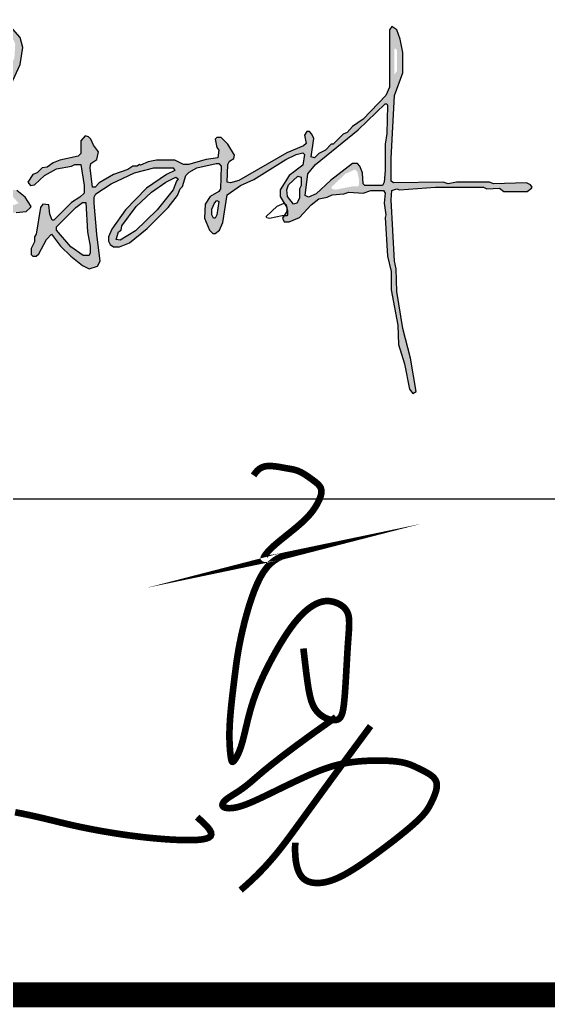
# Model space of a CAD drawing. Extents: x 185245 to 2166646, y -19957 to 815000.
# Drawn here: x 2048830 to 2050424, y 573139 to 576114 of the extents above; entities that cross this region are included whole.
import ezdxf

# ---------------------------------------------------------------- set-up
doc = ezdxf.new("R2010")
doc.units = 0
doc.header["$LTSCALE"] = 1000
doc.header["$MEASUREMENT"] = 0
doc.layers.add('0-签名', color=2, linetype='Continuous')
doc.layers.add('图框', color=4, linetype='Continuous')

msp = doc.modelspace()

# ---------------------------------------------------------------- hatches: boundary and pattern name
at = {"linetype": 'Continuous'}
h = msp.add_hatch(color=4, dxfattribs=at)
h.dxf.hatch_style = 1
h.paths.add_polyline_path([(2048565.852380671, 575797.064357104), (2048568.38738067, 575799.5993571039), (2048563.317380671, 575827.4843571044), (2048548.10738067, 575842.6943571039), (2048522.75738067, 575855.3693571042), (2048459.38238067, 575865.5093571038), (2048444.17238067, 575873.1143571036), (2048441.63738067, 575870.5793571044), (2048411.217380671, 575878.1843571041), (2048388.402380669, 575875.6493571035), (2048378.26238067, 575865.5093571038), (2048378.26238067, 575850.2993571043), (2048401.077380671, 575855.3693571042), (2048406.14738067, 575850.2993571043), (2048426.42738067, 575845.2293571045), (2048469.52238067, 575845.2293571045), (2048482.197380671, 575837.6243571041), (2048494.87238067, 575837.6243571041), (2048510.082380671, 575830.0193571043), (2048525.292380671, 575830.0193571043), (2048545.572380671, 575814.8093571041), (2048548.10738067, 575781.8543571045), (2048543.037380671, 575779.3193571039), (2048537.967380671, 575759.0393571039), (2048525.292380671, 575738.7593571038), (2048532.89738067, 575731.1543571041), (2048555.712380671, 575759.0393571039), (2048565.852380671, 575779.3193571039)], flags=17)
h.paths.add_polyline_path([(2048862.447380671, 575548.6343571038), (2048864.98238067, 575551.1693571045), (2048847.23738067, 575579.0543571042), (2048821.88738067, 575599.3343571043), (2048811.74738067, 575601.8693571042), (2048804.14238067, 575594.2643571037), (2048804.14238067, 575586.659357104), (2048826.957380671, 575561.3093571041), (2048814.282380669, 575556.2393571036), (2048796.537380671, 575556.2393571036), (2048758.51238067, 575543.564357104), (2048743.30238067, 575655.1043571045), (2048733.162380671, 575672.8493571039), (2048725.55738067, 575672.8493571039), (2048720.48738067, 575667.7793571041), (2048720.48738067, 575624.6843571041), (2048728.092380671, 575604.4043571041), (2048728.092380671, 575579.0543571042), (2048733.162380671, 575561.3093571041), (2048733.162380671, 575538.4943571042), (2048720.48738067, 575530.8893571037), (2048705.277380669, 575530.8893571037), (2048690.067380671, 575523.284357104), (2048568.38738067, 575492.8643571036), (2048545.572380671, 575482.7243571039), (2048507.54738067, 575475.1193571042), (2048398.542380671, 575439.629357104), (2048408.68238067, 575449.7693571043), (2048408.68238067, 575454.8393571035), (2048479.662380671, 575518.2143571035), (2048593.73738067, 575639.8943571043), (2048674.85738067, 575731.1543571041), (2048763.582380671, 575845.2293571045), (2048794.00238067, 575895.9293571042), (2048832.027380669, 575979.5843571043), (2048839.63238067, 576030.284357104), (2048832.027380669, 576060.7043571044), (2048809.212380671, 576086.0543571042), (2048786.39738067, 576098.7293571045), (2048735.697380671, 576111.4043571041), (2048697.67238067, 576113.939357104), (2048652.042380671, 576101.2643571037), (2048581.062380672, 576060.7043571044), (2048522.75738067, 576012.5393571039), (2048505.01238067, 576002.3993571035), (2048494.87238067, 575992.2593571038), (2048497.407380669, 575984.6543571041), (2048510.082380671, 575987.189357104), (2048555.712380671, 576015.0743571038), (2048583.597380671, 576040.4243571043), (2048654.577380671, 576080.9843571044), (2048690.067380671, 576093.659357104), (2048723.02238067, 576093.659357104), (2048735.697380671, 576088.5893571035), (2048740.76738067, 576091.1243571041), (2048745.837380671, 576086.0543571042), (2048786.39738067, 576073.379357104), (2048796.537380671, 576060.7043571044), (2048811.74738067, 576053.0993571039), (2048816.817380671, 576040.4243571043), (2048814.282380669, 575997.3293571044), (2048791.467380671, 575959.3043571042), (2048791.467380671, 575951.6993571038), (2048761.04738067, 575893.3943571043), (2048763.582380671, 575888.3243571038), (2048740.76738067, 575852.8343571043), (2048738.23238067, 575842.6943571039), (2048723.02238067, 575830.0193571043), (2048720.48738067, 575819.879357104), (2048629.227380671, 575705.8043571042), (2048502.477380671, 575568.9143571039), (2048474.592380671, 575543.564357104), (2048466.98738067, 575530.8893571037), (2048378.26238067, 575449.7693571043), (2048380.79738067, 575482.7243571039), (2048375.727380671, 575515.6793571042), (2048365.587380671, 575533.4243571043), (2048340.23738067, 575553.7043571044), (2048294.60738067, 575553.7043571044), (2048246.442380671, 575543.564357104), (2048203.347380671, 575523.284357104), (2048183.067380671, 575518.2143571035), (2048170.39238067, 575508.0743571038), (2048134.902380669, 575492.8643571036), (2048099.412380671, 575470.0493571043), (2048099.412380671, 575454.8393571035), (2048112.087380671, 575447.2343571044), (2048139.972380671, 575470.0493571043), (2048218.55738067, 575508.0743571038), (2048241.37238067, 575513.1443571043), (2048251.51238067, 575520.7493571041), (2048319.957380671, 575533.4243571043), (2048340.23738067, 575525.8193571039), (2048350.37738067, 575515.6793571042), (2048355.447380671, 575503.004357104), (2048355.447380671, 575459.909357104), (2048345.30738067, 575424.4193571045), (2048325.027380669, 575401.6043571045), (2048330.097380671, 575376.254357104), (2048302.212380671, 575338.2293571045), (2048281.93238067, 575325.5543571042), (2048269.25738067, 575325.5543571042), (2048228.697380671, 575340.7643571037), (2048221.092380671, 575340.7643571037), (2048216.02238067, 575330.6243571041), (2048226.162380671, 575320.4843571044), (2048254.04738067, 575310.344357104), (2048281.93238067, 575307.8093571041), (2048304.74738067, 575317.9493571038), (2048327.562380672, 575338.2293571045), (2048360.51738067, 575388.9293571042), (2048373.192380671, 575401.6043571045), (2048413.75238067, 575421.8843571038), (2048431.49738067, 575424.4193571045), (2048441.63738067, 575432.0243571035), (2048469.52238067, 575437.094357104), (2048553.17738067, 575464.9793571045), (2048624.157380669, 575480.189357104), (2048631.76238067, 575485.2593571038), (2048652.042380671, 575487.7943571045), (2048674.85738067, 575497.9343571041), (2048697.67238067, 575500.469357104), (2048730.62738067, 575510.6093571044), (2048735.697380671, 575508.0743571038), (2048735.697380671, 575290.064357104), (2048730.62738067, 575262.1793571042), (2048705.277380669, 575244.4343571041), (2048705.277380669, 575229.2243571039), (2048710.347380671, 575219.0843571043), (2048730.62738067, 575203.8743571041), (2048745.837380671, 575216.5493571043), (2048755.977380671, 575249.504357104), (2048761.04738067, 575315.4143571039), (2048761.04738067, 575510.6093571044), (2048768.652380669, 575520.7493571041), (2048819.352380671, 575533.4243571043), (2048849.77238067, 575535.9593571043)])
h.paths.add_polyline_path([(2049042.43238067, 575432.0243571035), (2049042.43238067, 575411.7443571042), (2049039.89738067, 575404.1393571037), (2049022.152380669, 575404.1393571037), (2048984.12738067, 575429.4893571036), (2048941.032380669, 575480.189357104), (2048941.032380669, 575490.3293571044), (2048999.337380671, 575548.6343571038), (2049019.61738067, 575563.844357104), (2049029.75738067, 575563.844357104), (2049034.827380671, 575475.1193571042)], flags=16)
h.paths.add_polyline_path([(2049308.60738067, 575634.8243571038), (2049303.537380671, 575627.219357104), (2049293.39738067, 575601.8693571042), (2049245.23238067, 575541.0293571041), (2049179.322380671, 575477.6543571041), (2049133.692380671, 575449.7693571043), (2049121.01738067, 575452.3043571042), (2049128.62238067, 575475.1193571042), (2049136.227380671, 575480.189357104), (2049138.76238067, 575492.8643571036), (2049181.85738067, 575551.1693571045), (2049227.48738067, 575594.2643571037), (2049270.582380671, 575624.6843571041), (2049301.00238067, 575639.8943571043)], flags=16)
h.paths.add_polyline_path([(2049430.287380671, 575566.379357104), (2049425.217380671, 575525.8193571039), (2049420.14738067, 575515.6793571042), (2049415.077380671, 575515.6793571042), (2049410.00738067, 575525.8193571039), (2049410.00738067, 575543.564357104), (2049417.61238067, 575561.3093571041), (2049425.217380671, 575568.9143571039)], flags=16)
h.paths.add_polyline_path([(2049678.717380671, 575639.8943571043), (2049678.717380671, 575614.5443571045), (2049673.64738067, 575604.4043571041), (2049673.64738067, 575576.5193571043), (2049666.042380671, 575561.3093571041), (2049655.902380669, 575558.7743571035), (2049638.157380669, 575581.5893571035), (2049635.62238067, 575601.8693571042), (2049640.692380671, 575617.0793571044), (2049668.577380671, 575642.4293571042)], flags=16)
h.paths.add_polyline_path([(2049853.63238067, 575632.2893571039), (2049853.63238067, 575617.0793571044), (2049851.097380671, 575612.0093571038), (2049833.352380671, 575612.0093571038), (2049782.652380669, 575601.8693571042), (2049772.51238067, 575604.4043571041), (2049769.977380671, 575609.4743571039), (2049813.072380671, 575650.034357104), (2049840.957380671, 575662.7093571043), (2049848.562380672, 575655.1043571045)], flags=16)
h.paths.add_polyline_path([(2049939.822380671, 575855.3693571042), (2049937.287380671, 575771.7143571035), (2049932.217380671, 575738.7593571038), (2049932.217380671, 575660.1743571043), (2049929.68238067, 575624.6843571041), (2049924.61238067, 575614.5443571045), (2049871.37738067, 575614.5443571045), (2049866.30738067, 575619.6143571036), (2049863.77238067, 575652.5693571039), (2049856.167380671, 575672.8493571039), (2049848.562380672, 575680.4543571044), (2049833.352380671, 575680.4543571044), (2049767.442380671, 575629.754357104), (2049724.347380671, 575589.1943571039), (2049701.532380669, 575579.0543571042), (2049691.39238067, 575584.1243571041), (2049698.99738067, 575650.034357104), (2049721.812380672, 575677.9193571045), (2049851.097380671, 575781.8543571045), (2049932.217380671, 575860.439357104), (2049937.287380671, 575860.439357104)], flags=16)
h.paths.add_polyline_path([(2049967.707380671, 576022.6793571042), (2049967.707380671, 575989.7243571039), (2049967.707380671, 575959.3043571042), (2049960.102380671, 575949.1643571039), (2049960.102380671, 576025.2143571035), (2049962.63738067, 576027.7493571041)], flags=16)
h.paths.add_polyline_path([(2050373.30738067, 575606.939357104), (2050375.842380671, 575609.4743571039), (2050370.77238067, 575617.0793571044), (2050358.097380671, 575622.1493571035), (2050259.23238067, 575619.6143571036), (2050246.55738067, 575624.6843571041), (2050147.692380671, 575624.6843571041), (2050122.342380671, 575619.6143571036), (2050107.13238067, 575624.6843571041), (2049957.567380671, 575622.1493571035), (2049949.962380671, 575627.219357104), (2049949.962380671, 575695.6643571039), (2049960.102380671, 575885.7893571039), (2049985.452380671, 575954.2343571044), (2049985.452380671, 576015.0743571038), (2049977.847380671, 576055.6343571038), (2049967.707380671, 576083.5193571043), (2049952.49738067, 576093.659357104), (2049944.89238067, 576083.5193571043), (2049944.89238067, 575911.1393571037), (2049934.75238067, 575885.7893571039), (2049866.30738067, 575814.8093571041), (2049833.352380671, 575791.9943571042), (2049818.14238067, 575774.2493571041), (2049805.467380671, 575769.1793571042), (2049775.04738067, 575738.7593571038), (2049769.977380671, 575738.7593571038), (2049752.23238067, 575721.0143571037), (2049731.952380671, 575710.8743571041), (2049719.277380669, 575698.1993571038), (2049709.13738067, 575700.7343571044), (2049716.74238067, 575756.504357104), (2049711.67238067, 575769.1793571042), (2049704.067380671, 575776.784357104), (2049696.462380671, 575776.784357104), (2049688.85738067, 575766.6443571043), (2049693.92738067, 575741.2943571045), (2049686.322380671, 575733.689357104), (2049635.62238067, 575713.409357104), (2049491.12738067, 575629.754357104), (2049465.777380669, 575622.1493571035), (2049455.63738067, 575624.6843571041), (2049458.17238067, 575677.9193571045), (2049463.24238067, 575688.0593571041), (2049475.917380671, 575695.6643571039), (2049478.452380671, 575705.8043571042), (2049458.17238067, 575738.7593571038), (2049437.89238067, 575759.0393571039), (2049425.217380671, 575759.0393571039), (2049420.14738067, 575753.969357104), (2049425.217380671, 575728.6193571042), (2049430.287380671, 575721.0143571037), (2049427.75238067, 575698.1993571038), (2049392.26238067, 575693.129357104), (2049339.027380669, 575677.9193571045), (2049323.817380671, 575677.9193571045), (2049298.467380671, 575690.594357104), (2049242.697380671, 575690.594357104), (2049217.347380671, 575685.5243571035), (2049194.532380669, 575675.3843571038), (2049191.99738067, 575677.9193571045), (2049184.39238067, 575672.8493571039), (2049171.717380671, 575672.8493571039), (2049156.50738067, 575662.7093571043), (2049113.412380671, 575647.4993571041), (2049070.317380671, 575622.1493571035), (2049057.64238067, 575609.4743571039), (2049050.037380671, 575609.4743571039), (2049042.43238067, 575667.7793571041), (2049044.967380671, 575680.4543571044), (2049062.712380671, 575693.129357104), (2049067.782380669, 575715.9443571039), (2049052.572380671, 575736.2243571039), (2049044.967380671, 575753.969357104), (2049037.36238067, 575761.5743571038), (2049027.222380671, 575764.1093571044), (2049014.54738067, 575748.8993571035), (2049014.54738067, 575710.8743571041), (2049006.942380671, 575703.2693571043), (2048951.17238067, 575690.594357104), (2048930.89238067, 575682.9893571036), (2048913.14738067, 575670.314357104), (2048897.937380672, 575667.7793571041), (2048882.727380671, 575652.5693571039), (2048870.05238067, 575647.4993571041), (2048854.842380671, 575624.6843571041), (2048862.447380671, 575614.5443571045), (2048875.12238067, 575617.0793571044), (2048905.542380671, 575644.9643571035), (2048941.032380669, 575665.2443571042), (2048986.662380671, 575672.8493571039), (2048996.80238067, 575677.9193571045), (2049014.54738067, 575677.9193571045), (2049024.687380672, 575614.5443571045), (2049024.687380672, 575591.7293571045), (2049012.01238067, 575579.0543571042), (2048986.662380671, 575563.844357104), (2048933.42738067, 575510.6093571044), (2048928.35738067, 575510.6093571044), (2048920.75238067, 575528.3543571045), (2048918.217380671, 575556.2393571036), (2048900.472380671, 575558.7743571035), (2048892.86738067, 575548.6343571038), (2048880.192380671, 575467.5143571037), (2048875.12238067, 575459.909357104), (2048875.12238067, 575444.6993571038), (2048864.98238067, 575424.4193571045), (2048864.98238067, 575406.6743571043), (2048870.05238067, 575401.6043571045), (2048880.192380671, 575401.6043571045), (2048887.79738067, 575409.2093571043), (2048910.61238067, 575452.3043571042), (2048925.822380671, 575467.5143571037), (2048953.707380671, 575432.0243571035), (2048984.12738067, 575401.6043571045), (2049019.61738067, 575373.719357104), (2049039.89738067, 575363.5793571044), (2049065.24738067, 575371.1843571041), (2049072.852380671, 575386.3943571043), (2049062.712380671, 575467.5143571037), (2049055.10738067, 575561.3093571041), (2049055.10738067, 575579.0543571042), (2049060.17738067, 575589.1943571039), (2049105.80738067, 575619.6143571036), (2049176.787380671, 575652.5693571039), (2049235.092380671, 575667.7793571041), (2049293.39738067, 575667.7793571041), (2049298.467380671, 575660.1743571043), (2049273.11738067, 575647.4993571041), (2049212.277380669, 575606.939357104), (2049148.902380669, 575541.0293571041), (2049108.342380671, 575482.7243571039), (2049098.202380671, 575459.909357104), (2049098.202380671, 575447.2343571044), (2049103.27238067, 575437.094357104), (2049113.412380671, 575429.4893571036), (2049131.157380669, 575429.4893571036), (2049161.577380671, 575442.1643571039), (2049214.812380672, 575485.2593571038), (2049278.187380672, 575548.6343571038), (2049306.072380671, 575584.1243571041), (2049313.67738067, 575604.4043571041), (2049321.282380669, 575612.0093571038), (2049331.42238067, 575644.9643571035), (2049341.562380672, 575655.1043571045), (2049364.37738067, 575667.7793571041), (2049422.68238067, 575680.4543571044), (2049430.287380671, 575680.4543571044), (2049437.89238067, 575672.8493571039), (2049435.35738067, 575604.4043571041), (2049430.287380671, 575596.7993571043), (2049404.937380672, 575581.5893571035), (2049389.727380671, 575558.7743571035), (2049387.192380671, 575515.6793571042), (2049402.402380669, 575480.189357104), (2049412.542380671, 575470.0493571043), (2049420.14738067, 575470.0493571043), (2049432.822380671, 575480.189357104), (2049442.962380671, 575503.004357104), (2049455.63738067, 575586.659357104), (2049496.197380671, 575614.5443571045), (2049536.75738067, 575632.2893571039), (2049633.087380671, 575693.129357104), (2049663.50738067, 575708.3393571035), (2049683.787380671, 575713.409357104), (2049688.85738067, 575708.3393571035), (2049683.787380671, 575675.3843571038), (2049643.227380671, 575644.9643571035), (2049615.342380671, 575601.8693571042), (2049615.342380671, 575581.5893571035), (2049635.62238067, 575548.6343571038), (2049635.62238067, 575535.9593571043), (2049622.947380671, 575515.6793571042), (2049628.01738067, 575505.5393571039), (2049643.227380671, 575505.5393571039), (2049673.64738067, 575518.2143571035), (2049709.13738067, 575556.2393571036), (2049731.952380671, 575573.9843571044), (2049757.30238067, 575579.0543571042), (2049772.51238067, 575586.659357104), (2049808.00238067, 575589.1943571039), (2049823.212380671, 575594.2643571037), (2049866.30738067, 575591.7293571045), (2049889.12238067, 575599.3343571043), (2049927.14738067, 575599.3343571043), (2049932.217380671, 575591.7293571045), (2049929.68238067, 575561.3093571041), (2049934.75238067, 575525.8193571039), (2049932.217380671, 575518.2143571035), (2049939.822380671, 575401.6043571045), (2049949.962380671, 575355.9743571039), (2049949.962380671, 575300.2043571044), (2049970.24238067, 575193.7343571044), (2049972.777380669, 575135.4293571042), (2049990.52238067, 575077.1243571041), (2050005.73238067, 575001.0743571038), (2050015.87238067, 574988.3993571035), (2050026.01238067, 574993.469357104), (2050008.26738067, 575094.8693571042), (2049985.452380671, 575183.594357104), (2049967.707380671, 575295.1343571038), (2049965.17238067, 575363.5793571044), (2049960.102380671, 575386.3943571043), (2049949.962380671, 575571.4493571038), (2049952.49738067, 575599.3343571043), (2049967.707380671, 575604.4043571041), (2049975.312380672, 575601.8693571042), (2050084.317380671, 575609.4743571039), (2050228.812380672, 575609.4743571039), (2050238.952380671, 575604.4043571041), (2050276.977380671, 575606.939357104), (2050289.652380669, 575596.7993571043), (2050360.63238067, 575596.7993571043)])

# ---------------------------------------------------------------- linework, layer by layer
at = {"color": 4, "linetype": 'Continuous', "elevation": 1.991429599002004e-08}
for points in [[(2050373.30738067, 575606.939357104), (2050375.842380671, 575609.4743571039), (2050370.77238067, 575617.0793571044), (2050358.097380671, 575622.1493571035), (2050259.23238067, 575619.6143571036), (2050246.55738067, 575624.6843571041), (2050147.692380671, 575624.6843571041), (2050122.342380671, 575619.6143571036), (2050107.13238067, 575624.6843571041), (2049957.567380671, 575622.1493571035), (2049949.962380671, 575627.219357104), (2049949.962380671, 575695.6643571039), (2049960.102380671, 575885.7893571039), (2049985.452380671, 575954.2343571044), (2049985.452380671, 576015.0743571038), (2049977.847380671, 576055.6343571038), (2049967.707380671, 576083.5193571043), (2049952.49738067, 576093.659357104), (2049944.89238067, 576083.5193571043), (2049944.89238067, 575911.1393571037), (2049934.75238067, 575885.7893571039), (2049866.30738067, 575814.8093571041), (2049833.352380671, 575791.9943571042), (2049818.14238067, 575774.2493571041), (2049805.467380671, 575769.1793571042), (2049775.04738067, 575738.7593571038), (2049769.977380671, 575738.7593571038), (2049752.23238067, 575721.0143571037), (2049731.952380671, 575710.8743571041), (2049719.277380669, 575698.1993571038), (2049709.13738067, 575700.7343571044), (2049716.74238067, 575756.504357104), (2049711.67238067, 575769.1793571042), (2049704.067380671, 575776.784357104), (2049696.462380671, 575776.784357104), (2049688.85738067, 575766.6443571043), (2049693.92738067, 575741.2943571045), (2049686.322380671, 575733.689357104), (2049635.62238067, 575713.409357104), (2049491.12738067, 575629.754357104), (2049465.777380669, 575622.1493571035), (2049455.63738067, 575624.6843571041), (2049458.17238067, 575677.9193571045), (2049463.24238067, 575688.0593571041), (2049475.917380671, 575695.6643571039), (2049478.452380671, 575705.8043571042), (2049458.17238067, 575738.7593571038), (2049437.89238067, 575759.0393571039), (2049425.217380671, 575759.0393571039), (2049420.14738067, 575753.969357104), (2049425.217380671, 575728.6193571042), (2049430.287380671, 575721.0143571037), (2049427.75238067, 575698.1993571038), (2049392.26238067, 575693.129357104), (2049339.027380669, 575677.9193571045), (2049323.817380671, 575677.9193571045), (2049298.467380671, 575690.594357104), (2049242.697380671, 575690.594357104), (2049217.347380671, 575685.5243571035), (2049194.532380669, 575675.3843571038), (2049191.99738067, 575677.9193571045), (2049184.39238067, 575672.8493571039), (2049171.717380671, 575672.8493571039), (2049156.50738067, 575662.7093571043), (2049113.412380671, 575647.4993571041), (2049070.317380671, 575622.1493571035), (2049057.64238067, 575609.4743571039), (2049050.037380671, 575609.4743571039), (2049042.43238067, 575667.7793571041), (2049044.967380671, 575680.4543571044), (2049062.712380671, 575693.129357104), (2049067.782380669, 575715.9443571039), (2049052.572380671, 575736.2243571039), (2049044.967380671, 575753.969357104), (2049037.36238067, 575761.5743571038), (2049027.222380671, 575764.1093571044), (2049014.54738067, 575748.8993571035), (2049014.54738067, 575710.8743571041), (2049006.942380671, 575703.2693571043), (2048951.17238067, 575690.594357104), (2048930.89238067, 575682.9893571036), (2048913.14738067, 575670.314357104), (2048897.937380672, 575667.7793571041), (2048882.727380671, 575652.5693571039), (2048870.05238067, 575647.4993571041), (2048854.842380671, 575624.6843571041), (2048862.447380671, 575614.5443571045), (2048875.12238067, 575617.0793571044), (2048905.542380671, 575644.9643571035), (2048941.032380669, 575665.2443571042), (2048986.662380671, 575672.8493571039), (2048996.80238067, 575677.9193571045), (2049014.54738067, 575677.9193571045), (2049024.687380672, 575614.5443571045), (2049024.687380672, 575591.7293571045), (2049012.01238067, 575579.0543571042), (2048986.662380671, 575563.844357104), (2048933.42738067, 575510.6093571044), (2048928.35738067, 575510.6093571044), (2048920.75238067, 575528.3543571045), (2048918.217380671, 575556.2393571036), (2048900.472380671, 575558.7743571035), (2048892.86738067, 575548.6343571038), (2048880.192380671, 575467.5143571037), (2048875.12238067, 575459.909357104), (2048875.12238067, 575444.6993571038), (2048864.98238067, 575424.4193571045), (2048864.98238067, 575406.6743571043), (2048870.05238067, 575401.6043571045), (2048880.192380671, 575401.6043571045), (2048887.79738067, 575409.2093571043), (2048910.61238067, 575452.3043571042), (2048925.822380671, 575467.5143571037), (2048953.707380671, 575432.0243571035), (2048984.12738067, 575401.6043571045), (2049019.61738067, 575373.719357104), (2049039.89738067, 575363.5793571044), (2049065.24738067, 575371.1843571041), (2049072.852380671, 575386.3943571043), (2049062.712380671, 575467.5143571037), (2049055.10738067, 575561.3093571041), (2049055.10738067, 575579.0543571042), (2049060.17738067, 575589.1943571039), (2049105.80738067, 575619.6143571036), (2049176.787380671, 575652.5693571039), (2049235.092380671, 575667.7793571041), (2049293.39738067, 575667.7793571041), (2049298.467380671, 575660.1743571043), (2049273.11738067, 575647.4993571041), (2049212.277380669, 575606.939357104), (2049148.902380669, 575541.0293571041), (2049108.342380671, 575482.7243571039), (2049098.202380671, 575459.909357104), (2049098.202380671, 575447.2343571044), (2049103.27238067, 575437.094357104), (2049113.412380671, 575429.4893571036), (2049131.157380669, 575429.4893571036), (2049161.577380671, 575442.1643571039), (2049214.812380672, 575485.2593571038), (2049278.187380672, 575548.6343571038), (2049306.072380671, 575584.1243571041), (2049313.67738067, 575604.4043571041), (2049321.282380669, 575612.0093571038), (2049331.42238067, 575644.9643571035), (2049341.562380672, 575655.1043571045), (2049364.37738067, 575667.7793571041), (2049422.68238067, 575680.4543571044), (2049430.287380671, 575680.4543571044), (2049437.89238067, 575672.8493571039), (2049435.35738067, 575604.4043571041), (2049430.287380671, 575596.7993571043), (2049404.937380672, 575581.5893571035), (2049389.727380671, 575558.7743571035), (2049387.192380671, 575515.6793571042), (2049402.402380669, 575480.189357104), (2049412.542380671, 575470.0493571043), (2049420.14738067, 575470.0493571043), (2049432.822380671, 575480.189357104), (2049442.962380671, 575503.004357104), (2049455.63738067, 575586.659357104), (2049496.197380671, 575614.5443571045), (2049536.75738067, 575632.2893571039), (2049633.087380671, 575693.129357104), (2049663.50738067, 575708.3393571035), (2049683.787380671, 575713.409357104), (2049688.85738067, 575708.3393571035), (2049683.787380671, 575675.3843571038), (2049643.227380671, 575644.9643571035), (2049615.342380671, 575601.8693571042), (2049615.342380671, 575581.5893571035), (2049635.62238067, 575548.6343571038), (2049635.62238067, 575535.9593571043), (2049622.947380671, 575515.6793571042), (2049628.01738067, 575505.5393571039), (2049643.227380671, 575505.5393571039), (2049673.64738067, 575518.2143571035), (2049709.13738067, 575556.2393571036), (2049731.952380671, 575573.9843571044), (2049757.30238067, 575579.0543571042), (2049772.51238067, 575586.659357104), (2049808.00238067, 575589.1943571039), (2049823.212380671, 575594.2643571037), (2049866.30738067, 575591.7293571045), (2049889.12238067, 575599.3343571043), (2049927.14738067, 575599.3343571043), (2049932.217380671, 575591.7293571045), (2049929.68238067, 575561.3093571041), (2049934.75238067, 575525.8193571039), (2049932.217380671, 575518.2143571035), (2049939.822380671, 575401.6043571045), (2049949.962380671, 575355.9743571039), (2049949.962380671, 575300.2043571044), (2049970.24238067, 575193.7343571044), (2049972.777380669, 575135.4293571042), (2049990.52238067, 575077.1243571041), (2050005.73238067, 575001.0743571038), (2050015.87238067, 574988.3993571035), (2050026.01238067, 574993.469357104), (2050008.26738067, 575094.8693571042), (2049985.452380671, 575183.594357104), (2049967.707380671, 575295.1343571038), (2049965.17238067, 575363.5793571044), (2049960.102380671, 575386.3943571043), (2049949.962380671, 575571.4493571038), (2049952.49738067, 575599.3343571043), (2049967.707380671, 575604.4043571041), (2049975.312380672, 575601.8693571042), (2050084.317380671, 575609.4743571039), (2050228.812380672, 575609.4743571039), (2050238.952380671, 575604.4043571041), (2050276.977380671, 575606.939357104), (2050289.652380669, 575596.7993571043), (2050360.63238067, 575596.7993571043), (2050373.30738067, 575606.939357104)], [(2048794.00238067, 575895.9293571042), (2048832.027380669, 575979.5843571043), (2048839.63238067, 576030.284357104), (2048832.027380669, 576060.7043571044), (2048809.212380671, 576086.0543571042)], [(2049939.822380671, 575855.3693571042), (2049937.287380671, 575771.7143571035), (2049932.217380671, 575738.7593571038), (2049932.217380671, 575660.1743571043), (2049929.68238067, 575624.6843571041), (2049924.61238067, 575614.5443571045), (2049871.37738067, 575614.5443571045), (2049866.30738067, 575619.6143571036), (2049863.77238067, 575652.5693571039), (2049856.167380671, 575672.8493571039), (2049848.562380672, 575680.4543571044), (2049833.352380671, 575680.4543571044), (2049767.442380671, 575629.754357104), (2049724.347380671, 575589.1943571039), (2049701.532380669, 575579.0543571042), (2049691.39238067, 575584.1243571041), (2049698.99738067, 575650.034357104), (2049721.812380672, 575677.9193571045), (2049851.097380671, 575781.8543571045), (2049932.217380671, 575860.439357104), (2049937.287380671, 575860.439357104), (2049939.822380671, 575855.3693571042)], [(2049308.60738067, 575634.8243571038), (2049303.537380671, 575627.219357104), (2049293.39738067, 575601.8693571042), (2049245.23238067, 575541.0293571041), (2049179.322380671, 575477.6543571041), (2049133.692380671, 575449.7693571043), (2049121.01738067, 575452.3043571042), (2049128.62238067, 575475.1193571042), (2049136.227380671, 575480.189357104), (2049138.76238067, 575492.8643571036), (2049181.85738067, 575551.1693571045), (2049227.48738067, 575594.2643571037), (2049270.582380671, 575624.6843571041), (2049301.00238067, 575639.8943571043), (2049308.60738067, 575634.8243571038)], [(2049678.717380671, 575639.8943571043), (2049678.717380671, 575614.5443571045), (2049673.64738067, 575604.4043571041), (2049673.64738067, 575576.5193571043), (2049666.042380671, 575561.3093571041), (2049655.902380669, 575558.7743571035), (2049638.157380669, 575581.5893571035), (2049635.62238067, 575601.8693571042), (2049640.692380671, 575617.0793571044), (2049668.577380671, 575642.4293571042), (2049678.717380671, 575639.8943571043)], [(2048862.447380671, 575548.6343571038), (2048864.98238067, 575551.1693571045), (2048847.23738067, 575579.0543571042), (2048821.88738067, 575599.3343571043)], [(2049042.43238067, 575432.0243571035), (2049042.43238067, 575411.7443571042), (2049039.89738067, 575404.1393571037), (2049022.152380669, 575404.1393571037), (2048984.12738067, 575429.4893571036), (2048941.032380669, 575480.189357104), (2048941.032380669, 575490.3293571044), (2048999.337380671, 575548.6343571038), (2049019.61738067, 575563.844357104), (2049029.75738067, 575563.844357104), (2049034.827380671, 575475.1193571042), (2049042.43238067, 575432.0243571035)], [(2049430.287380671, 575566.379357104), (2049425.217380671, 575525.8193571039), (2049420.14738067, 575515.6793571042), (2049415.077380671, 575515.6793571042), (2049410.00738067, 575525.8193571039), (2049410.00738067, 575543.564357104), (2049417.61238067, 575561.3093571041), (2049425.217380671, 575568.9143571039), (2049430.287380671, 575566.379357104)], [(2049637.68361165, 575538.3316595727), (2049637.68361165, 575526.6316595722), (2049635.73361165, 575522.7316595728), (2049622.083611649, 575522.7316595728), (2049583.083611649, 575514.9316595725), (2049575.283611651, 575516.8816595722), (2049573.333611649, 575520.7816595724), (2049606.48361165, 575551.9816595728), (2049627.93361165, 575561.7316595728), (2049633.783611651, 575555.8816595722), (2049637.68361165, 575538.3316595727)], [(2048819.352380671, 575533.4243571043), (2048849.77238067, 575535.9593571043), (2048862.447380671, 575548.6343571038)]]:
    msp.add_lwpolyline(points, dxfattribs=at)
at = {"layer": '0-签名', "color": 4, "const_width": 19.99999800071237}
for points in [[(2049535.620833776, 574741.0962683173), (2049541.423924163, 574749.5079958803), (2049547.341175162, 574756.1093969083), (2049553.356277516, 574761.110975011), (2049559.452921967, 574764.7232337978), (2049565.614799256, 574767.1566768785), (2049571.825600126, 574768.6218078623), (2049578.069015319, 574769.3291303584), (2049584.328735579, 574769.4891479769), (2049590.587092847, 574769.2865605194), (2049596.820983869, 574768.802852557), (2049603.005946595, 574768.0937048544), (2049609.117518972, 574767.2147981755), (2049615.131238944, 574766.2218132839), (2049621.022644463, 574765.170430944), (2049626.767273474, 574764.1163319196), (2049632.340663925, 574763.1151969748), (2049637.728772882, 574762.2021094969), (2049642.959233892, 574761.3297633658), (2049648.070099616, 574760.4302550851), (2049653.09942272, 574759.4356811579), (2049658.085255867, 574758.278138087), (2049663.065651722, 574756.8897223766), (2049668.078662948, 574755.2025305299), (2049673.162342208, 574753.1486590496), (2049678.341605016, 574750.6832916408), (2049683.588818259, 574747.8539608142), (2049688.863211676, 574744.7312862804), (2049694.124015008, 574741.385887752), (2049699.330457989, 574737.8883849401), (2049704.441770358, 574734.309397557), (2049709.417181853, 574730.719545314), (2049714.215922212, 574727.1894479223), (2049718.793596834, 574723.7689013272), (2049723.091313769, 574720.4244064043), (2049727.046556727, 574717.1016402623), (2049730.596809422, 574713.7462800096), (2049733.679555562, 574710.3040027557), (2049736.232278861, 574706.7204856091), (2049738.192463029, 574702.9414056784), (2049739.497591779, 574698.9124400722), (2049740.104175502, 574694.5919411783), (2049740.044831317, 574689.988962499), (2049739.371203023, 574685.125232815), (2049738.13493442, 574680.0224809072), (2049736.387669306, 574674.7024355569), (2049734.181051482, 574669.1868255446), (2049731.566724748, 574663.4973796514), (2049728.596332902, 574657.6558266587), (2049725.296069379, 574651.673820721), (2049721.590326151, 574645.5227174909), (2049717.378044825, 574639.1637979954), (2049712.558167009, 574632.5583432615), (2049707.029634309, 574625.6676343157), (2049700.691388334, 574618.452952185), (2049693.442370689, 574610.8755778956), (2049685.181522984, 574602.8967924748), (2049675.87462423, 574594.5094593251), (2049665.754803065, 574585.8327713518), (2049655.122025534, 574577.017503837), (2049644.276257679, 574568.2144320619), (2049633.517465546, 574559.5743313072), (2049623.145615178, 574551.2479768551), (2049613.460672619, 574543.3861439872), (2049604.762603912, 574536.1396079841), (2049597.280007841, 574529.6239400537), (2049590.956014147, 574523.8138951072), (2049585.662385311, 574518.6490239828), (2049581.270883812, 574514.0688775172), (2049577.653272131, 574510.0130065487), (2049574.68131275, 574506.4209619141), (2049572.226768146, 574503.2322944509), (2049570.161400802, 574500.3865549972), (2049568.407338549, 574497.8383488999), (2049567.088170622, 574495.6024995442), (2049566.377851608, 574493.708884826), (2049566.450336091, 574492.1873826408), (2049567.479578659, 574491.0678708829), (2049569.639533899, 574490.3802274488), (2049573.104156396, 574490.1543302332), (2049578.047400736, 574490.4200571316), (2049584.515473078, 574491.1778610026), (2049592.043585863, 574492.3104945604), (2049600.039203105, 574493.6712854818), (2049607.909788818, 574495.1135614443), (2049615.062807015, 574496.490650125), (2049620.905721711, 574497.6558792016), (2049624.845996918, 574498.4625763508), (2049626.291096651, 574498.7640692501), (2049624.822201775, 574498.3852546704), (2049620.715360573, 574497.0373057593), (2049614.420338173, 574494.4029647572), (2049606.386899712, 574490.1649739057), (2049597.064810322, 574484.0060754456), (2049586.903835133, 574475.6090116174), (2049576.35373928, 574464.656524663), (2049565.864287894, 574450.8313568229), (2049555.816108406, 574433.9689969798), (2049546.313277419, 574414.515920585), (2049537.390733838, 574393.0713497308), (2049529.083416565, 574370.2345065104), (2049521.4262645, 574346.6046130167), (2049514.454216548, 574322.7808913419), (2049508.20221161, 574299.3625635791), (2049502.705188587, 574276.9488518214), (2049497.976531451, 574256.010040024), (2049493.943404445, 574236.5006595976), (2049490.511416884, 574218.2463038136), (2049487.586178077, 574201.0725659453), (2049485.07329734, 574184.8050392658), (2049482.878383985, 574169.2693170471), (2049480.907047322, 574154.2909925621), (2049479.064896667, 574139.6956590839), (2049477.275447295, 574125.3430475333), (2049475.533838343, 574111.2294394291), (2049473.85311491, 574097.3852539371), (2049472.246322098, 574083.8409102244), (2049470.726505008, 574070.6268274573), (2049469.306708738, 574057.7734248028), (2049467.999978391, 574045.3111214276), (2049466.819359067, 574033.2703364977), (2049465.776446234, 574021.669900982), (2049464.877036844, 574010.4822930574), (2049464.125478216, 573999.6684027013), (2049463.526117665, 573989.189119892), (2049463.083302513, 573979.0053346081), (2049462.801380078, 573969.0779368271), (2049462.684697679, 573959.3678165282), (2049462.737602633, 573949.8358636891), (2049462.960094244, 573940.4690415572), (2049463.334779742, 573931.3586064597), (2049463.839918341, 573922.6218879916), (2049464.453769255, 573914.3762157498), (2049465.154591698, 573906.7389193296), (2049465.920644884, 573899.827328327), (2049466.730188026, 573893.7587723379), (2049467.561480339, 573888.6505809587), (2049468.402927225, 573884.5932863163), (2049469.283518846, 573881.570230665), (2049470.24239155, 573879.5379587901), (2049471.318681687, 573878.4530154765), (2049472.551525606, 573878.2719455096), (2049473.980059658, 573878.9512936756), (2049475.643420191, 573880.4476047588), (2049477.580743555, 573882.717423545), (2049479.817395573, 573885.7375740292), (2049482.323659959, 573889.5659970456), (2049485.056049902, 573894.2809126374), (2049487.971078587, 573899.9605408482), (2049491.025259204, 573906.6831017218), (2049494.175104938, 573914.5268153019), (2049497.377128979, 573923.5699016317), (2049500.587844512, 573933.890580755), (2049503.781159418, 573945.5228928322), (2049507.000560331, 573958.3241584931), (2049510.306928582, 573972.1075184832), (2049513.761145497, 573986.6861135487), (2049517.424092404, 574001.8730844362), (2049521.356650631, 574017.4815718918), (2049525.619701507, 574033.3247166611), (2049530.274126358, 574049.215659491), (2049535.370659624, 574065.0066512272), (2049540.919448195, 574080.7063831165), (2049546.92049207, 574096.3626565048), (2049553.373791249, 574112.0232727388), (2049560.27934573, 574127.7360331647), (2049567.637155516, 574143.5487391291), (2049575.447220606, 574159.5091919784), (2049583.709540999, 574175.6651930584), (2049592.410346169, 574192.0239852972), (2049601.48078348, 574208.4305779431), (2049610.838229772, 574224.6894218266), (2049620.400061881, 574240.6049677775), (2049630.083656646, 574255.9816666255), (2049639.806390904, 574270.6239692006), (2049649.485641495, 574284.3363263328), (2049659.038785254, 574296.9231888519), (2049668.394795015, 574308.2317386821), (2049677.529027589, 574318.2800821236), (2049686.428435776, 574327.1290565707), (2049695.079972381, 574334.8394994179), (2049703.470590208, 574341.4722480597), (2049711.587242059, 574347.0881398901), (2049719.416880738, 574351.748012304), (2049726.946459047, 574355.5127026953), (2049734.172352303, 574358.440151507), (2049741.128625854, 574360.576711375), (2049747.858767561, 574361.9658379833), (2049754.406265283, 574362.6509870162), (2049760.814606882, 574362.6756141569), (2049767.12728022, 574362.0831750905), (2049773.387773155, 574360.9171255006), (2049779.63957355, 574359.2209210712), (2049785.897902957, 574357.024256458), (2049792.064917708, 574354.3017821979), (2049798.01450783, 574351.0143878005), (2049803.620563347, 574347.122962774), (2049808.756974285, 574342.5883966271), (2049813.29763067, 574337.3715788694), (2049817.116422528, 574331.4333990085), (2049820.087239883, 574324.7347465539), (2049822.126009244, 574317.2169562379), (2049823.316803056, 574308.7431436887), (2049823.785730244, 574299.1568697576), (2049823.658899733, 574288.3016952968), (2049823.062420453, 574276.0211811577), (2049822.122401326, 574262.1588881917), (2049820.964951282, 574246.5583772509), (2049819.716179247, 574229.0632091871), (2049818.47827708, 574209.6400685078), (2049817.25776838, 574188.7481343437), (2049816.037259681, 574166.969709482), (2049814.799357514, 574144.8870967095), (2049813.526668413, 574123.0825988124), (2049812.20179891, 574102.1385185788), (2049810.807355536, 574082.6371587946), (2049809.325944828, 574065.1608222468), (2049807.722053722, 574050.166515314), (2049805.88769079, 574037.6100587389), (2049803.696745008, 574027.3219768552), (2049801.023105355, 574019.1327939982), (2049797.740660808, 574012.8730345016), (2049793.723300344, 574008.3732226997), (2049788.844912942, 574005.4638829263), (2049782.979387578, 574003.9755395168), (2049776.068742009, 574003.7691353841), (2049768.327509118, 574004.8272877624), (2049760.038350564, 574007.1630324648), (2049751.483928009, 574010.7894053044), (2049742.946903113, 574015.7194420942), (2049734.709937538, 574021.9661786485), (2049727.055692945, 574029.5426507797), (2049720.266830993, 574038.4618943012), (2049714.537589915, 574048.8542749358), (2049709.708514222, 574061.3194780406), (2049705.531724995, 574076.5745188823), (2049701.759343316, 574095.3364127282), (2049698.143490266, 574118.3221748446), (2049694.436286927, 574146.2488204982), (2049690.38985438, 574179.833364956), (2049685.756313708, 574219.7928234845)], [(2049783.721687717, 574012.8752956666), (2049718.099933895, 573966.3558564326), (2049665.358729626, 573927.9430382621), (2049623.767332158, 573896.6699559387), (2049591.594998741, 573871.5697242478), (2049567.110986622, 573851.6754579736), (2049548.584553051, 573836.0202719005), (2049534.284955275, 573823.6372808133), (2049522.481450543, 573813.5595994961), (2049511.731028414, 573804.9543307794), (2049501.741607686, 573797.5245296801), (2049492.508839469, 573791.1072392602), (2049484.02837487, 573785.5395025818), (2049476.295865002, 573780.6583627078), (2049469.30696097, 573776.3008627004), (2049463.057313886, 573772.3040456222), (2049457.542574858, 573768.5049545354), (2049452.767092341, 573764.7750343718), (2049448.770004168, 573761.1233375375), (2049445.599145519, 573757.5933183088), (2049443.302351573, 573754.2284309615), (2049441.92745751, 573751.0721297706), (2049441.52229851, 573748.1678690128), (2049442.13470975, 573745.5591029638), (2049443.812526411, 573743.289285899), (2049446.586913884, 573741.4033209612), (2049450.42235841, 573739.9519067614), (2049455.266676445, 573738.9871907777), (2049461.067684441, 573738.5613204887), (2049467.773198851, 573738.7264433721), (2049475.331036131, 573739.5347069062), (2049483.689012735, 573741.0382585697), (2049492.794945114, 573743.2892458395), (2049502.60462243, 573746.321709503), (2049513.105724657, 573750.0972635809), (2049524.293904478, 573754.5594154017), (2049536.164814572, 573759.6516722947), (2049548.714107623, 573765.3175415891), (2049561.937436311, 573771.5005306134), (2049575.830453315, 573778.1441466968), (2049590.388811321, 573785.1918971685), (2049605.576997614, 573792.575701394), (2049621.234837918, 573800.1811268857), (2049637.170992564, 573807.8821531924), (2049653.194121884, 573815.552759863), (2049669.112886207, 573823.0669264465), (2049684.735945866, 573830.2986324915), (2049699.871961189, 573837.1218575471), (2049714.32959251, 573843.4105811624), (2049727.971133159, 573849.0670288303), (2049740.873408477, 573854.1064098217), (2049753.166876804, 573858.5721793504), (2049764.981996482, 573862.5077926315), (2049776.449225854, 573865.9567048799), (2049787.699023258, 573868.9623713098), (2049798.861847037, 573871.5682471361), (2049810.068155534, 573873.8177875731), (2049821.420141306, 573875.7501024085), (2049832.906933785, 573877.3869197187), (2049844.489396624, 573878.7456221527), (2049856.128393472, 573879.84359236), (2049867.78478798, 573880.6982129896), (2049879.419443797, 573881.3268666914), (2049890.993224575, 573881.7469361135), (2049902.466993964, 573881.9758039059), (2049913.795817092, 573882.0265069766), (2049924.911565006, 573881.8946992725), (2049935.740310228, 573881.5716889999), (2049946.208125283, 573881.0487843638), (2049956.241082694, 573880.3172935708), (2049965.765254984, 573879.3685248271), (2049974.706714677, 573878.1937863381), (2049982.991534296, 573876.7843863096), (2049990.576951583, 573875.1367029662), (2049997.544865145, 573873.2673946008), (2050004.008338811, 573871.1981895253), (2050010.080436403, 573868.9508160512), (2050015.874221751, 573866.5470024898), (2050021.502758678, 573864.0084771529), (2050027.07911101, 573861.3569683518), (2050032.716342574, 573858.6142043979), (2050038.492003612, 573855.7975678623), (2050044.34159003, 573852.9070583535), (2050050.165084152, 573849.9383297402), (2050055.862468299, 573846.8870358902), (2050061.333724794, 573843.7488306724), (2050066.478835959, 573840.5193679545), (2050071.197784118, 573837.1943016049), (2050075.390551593, 573833.7692854919), (2050078.975964503, 573830.2363524116), (2050081.948224152, 573826.5730508704), (2050084.320375641, 573822.7533083032), (2050086.105464069, 573818.7510521444), (2050087.316534538, 573814.5402098289), (2050087.966632148, 573810.0947087904), (2050088.068802, 573805.3884764648), (2050087.636089194, 573800.3954402852), (2050086.68951171, 573795.1032884031), (2050085.281979044, 573789.5547518346), (2050083.474373573, 573783.8063223114), (2050081.327577671, 573777.9144915657), (2050078.902473716, 573771.9357513295), (2050076.259944083, 573765.9265933351), (2050073.460871147, 573759.9435093146), (2050070.566137286, 573754.042991), (2050067.593138411, 573748.2496627934), (2050064.385324583, 573742.4606797803), (2050060.742659399, 573736.5413297144), (2050056.465106457, 573730.3569003512), (2050051.352629353, 573723.7726794455), (2050045.205191684, 573716.6539547521), (2050037.822757049, 573708.8660140258), (2050029.005289043, 573700.2741450218), (2050018.620154444, 573690.7899881303), (2050006.804332745, 573680.5105942852), (2049993.762206621, 573669.579367057), (2049979.698158745, 573658.1397100147), (2049964.816571789, 573646.3350267279), (2049949.321828429, 573634.3087207667), (2049933.418311338, 573622.2041957009), (2049917.310403188, 573610.1648551001), (2049901.185817565, 573598.3312054262), (2049885.165591697, 573586.8321647074), (2049869.354093727, 573575.793753864), (2049853.855691792, 573565.3419938175), (2049838.774754035, 573555.602905488), (2049824.215648595, 573546.7025097954), (2049810.282743613, 573538.7668276618), (2049797.080407228, 573531.9218800059), (2049784.688365089, 573526.2589232335), (2049773.087772876, 573521.7301556848), (2049762.235143777, 573518.2530111843), (2049752.086990977, 573515.744923557), (2049742.599827667, 573514.1233266277), (2049733.730167031, 573513.3056542204), (2049725.43452226, 573513.2093401606), (2049717.669406539, 573513.7518182722), (2049710.398580771, 573514.8751473695), (2049703.614796718, 573516.6198862243), (2049697.318053855, 573519.0512185971), (2049691.508351658, 573522.2343282488), (2049686.185689604, 573526.2343989405), (2049681.350067168, 573531.1166144327), (2049677.001483826, 573536.9461584869), (2049673.139939055, 573543.7882148633), (2049669.768331416, 573551.6920333059), (2049666.901155815, 573560.6431274919), (2049664.555806241, 573570.6110770805), (2049662.749676688, 573581.5654617316), (2049661.500161147, 573593.4758611051), (2049660.824653609, 573606.3118548607), (2049660.740548065, 573620.0430226582), (2049661.265238507, 573634.6389441569)], [(2049888.366153181, 573986.176267573), (2049823.337493432, 573898.2018751326), (2049770.748431171, 573826.6214225934), (2049728.836791527, 573769.2344589458), (2049695.840399626, 573723.8405331805), (2049669.997080594, 573688.2391942894), (2049649.544659562, 573660.2299912621), (2049632.720961655, 573637.6124730908), (2049617.763811999, 573618.1861887657), (2049603.18951042, 573600.0989603997), (2049588.628255513, 573582.8917025955), (2049573.98872057, 573566.4536030765), (2049559.179578885, 573550.6738495663), (2049544.109503746, 573535.441629789), (2049528.687168451, 573520.6461314685), (2049512.821246286, 573506.1765423287), (2049496.420410546, 573491.9220500934)], [(2048816.53396116, 573726.3648441982), (2048839.861168485, 573721.8455100516), (2048861.587251386, 573717.2883946496), (2048882.001015728, 573712.7514980553), (2048901.380460913, 573708.2448558517), (2048920.003586344, 573703.7785036232), (2048938.148391424, 573699.3624769525), (2048956.092875554, 573695.0068114231), (2048974.115038138, 573690.7215426182), (2048992.492878579, 573686.5167061217), (2049011.438260632, 573682.4039628565), (2049030.898505455, 573678.4014751044), (2049050.754798567, 573674.5290304869), (2049070.888325479, 573670.806416625), (2049091.180271705, 573667.253421141), (2049111.511822761, 573663.8898316552), (2049131.764164159, 573660.73543579), (2049151.818481414, 573657.8100211663), (2049171.574347758, 573655.1300775469), (2049191.004887301, 573652.6989032599), (2049210.101611873, 573650.5164987751), (2049228.856033301, 573648.5828645618), (2049247.259663413, 573646.8980010891), (2049265.30401404, 573645.4619088267), (2049282.980597009, 573644.2745882444), (2049300.280924149, 573643.3360398104), (2049317.153366857, 573642.6582784117), (2049333.373734806, 573642.3013765971), (2049348.674697234, 573642.3374213317), (2049362.788923385, 573642.838499581), (2049375.449082497, 573643.8766983104), (2049386.387843811, 573645.5241044852), (2049395.337876567, 573647.852805071), (2049402.031850006, 573650.934887033), (2049406.24722256, 573654.8429084257), (2049407.940609427, 573659.6513116601), (2049407.113414997, 573665.4350102366), (2049403.767043659, 573672.2689176548), (2049397.902899801, 573680.2279474159), (2049389.522387813, 573689.3870130188), (2049378.626912087, 573699.8210279648), (2049365.217877009, 573711.6049057534)]]:
    msp.add_lwpolyline(points, dxfattribs=at)
at = {"layer": '图框', "color": 0}
msp.add_line((2041584.189080875, 574670.3681801928, 1.991429599002004e-08), (2050598.042825174, 574670.3681801928, 1.991429599002004e-08), dxfattribs=at)
at = {"layer": '图框', "color": 0, "const_width": 75, "elevation": 1.991429599002004e-08}
msp.add_lwpolyline([(2041584.189080875, 573176.3681801928), (2050598.042825174, 573176.3681801928)], dxfattribs=at)

doc.saveas('drawing.dxf')
